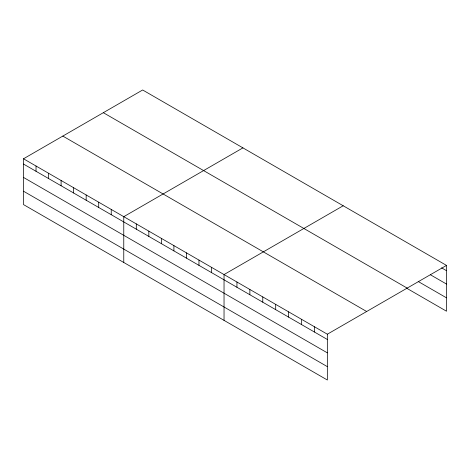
<?xml version="1.0" encoding="UTF-8"?>
<svg xmlns="http://www.w3.org/2000/svg" width="470" height="470" viewBox="0 0 470 470"><rect width="100%" height="100%" fill="white"/><g stroke="black" fill="none" stroke-linecap="round" stroke-linejoin="round"><path stroke-width="0.7" d="M327.343 352.853L327.343 334.205L23.5 158.784L23.5 204.591L327.343 380.013L327.343 352.853L23.5 177.431M23.5 158.784L142.657 89.987L446.5 265.409L446.5 311.216L406.532 288.139M242.925 147.88L123.769 216.676L123.769 262.477M343.194 205.766L224.037 274.562L224.037 320.37M327.343 334.205L446.5 265.409M441.583 267.841L446.5 270.685M430.514 274.827L446.5 284.056M418.212 281.507L446.5 297.839M103.335 112.694L407.179 288.116M62.821 136.083L366.665 311.504M23.5 164.054L327.343 339.475M23.5 191.214L327.343 366.635M314.43 326.75L314.43 332.02M301.517 319.295L301.517 324.564M288.603 311.839L288.603 317.109M275.69 304.384L275.69 309.654M262.777 296.928L262.777 302.198M249.864 289.473L249.864 294.743M236.951 282.018L236.951 287.288M211.5 267.324L211.5 272.6M198.969 260.092L198.969 265.362M186.437 252.854L186.437 258.124M173.9 245.616L173.9 250.892M161.369 238.384L161.369 243.654M148.837 231.146L148.837 236.416M136.3 223.908L136.3 229.178M111.237 209.438L111.237 214.708M98.7 202.2L98.7 207.47M86.169 194.968L86.169 200.238M73.631 187.73L73.631 193M61.1 180.492L61.1 185.762M48.569 173.254L48.569 178.53M36.031 166.022L36.031 171.292"/></g></svg>
